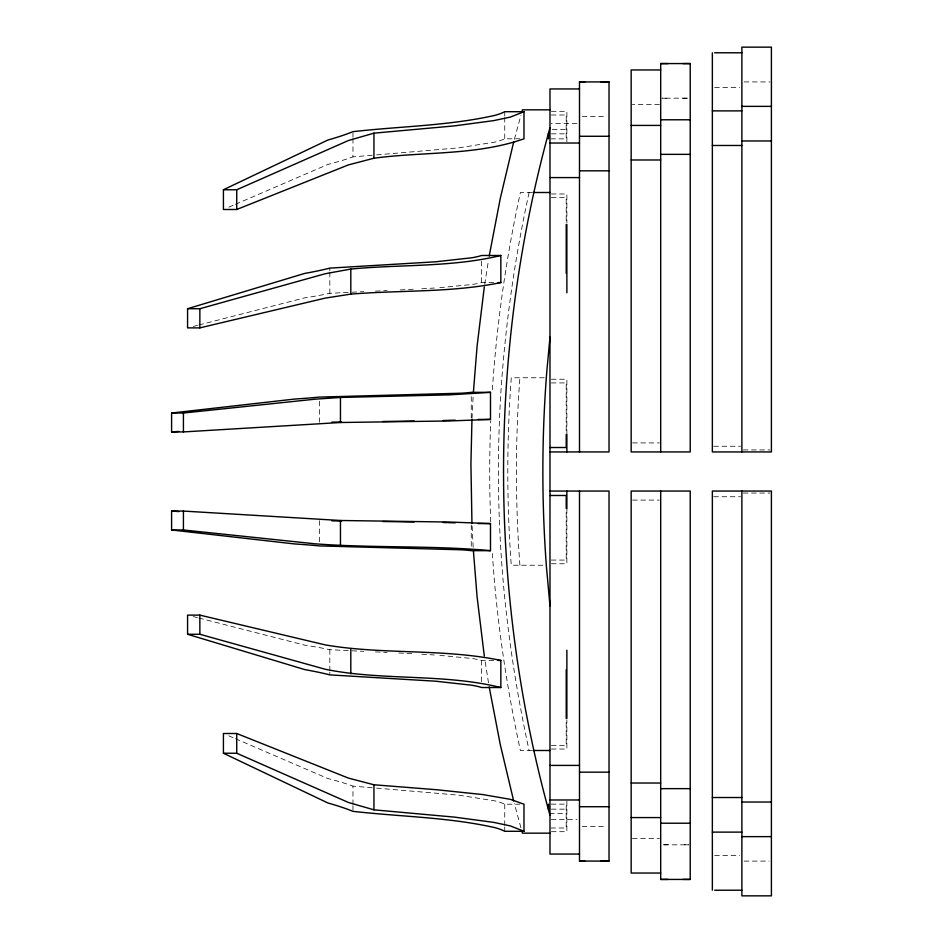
<?xml version="1.0" encoding="UTF-8"?>
<svg xmlns="http://www.w3.org/2000/svg" width="943" height="943" viewBox="0 0 943 943"><rect width="100%" height="100%" fill="white"/><g stroke="black" fill="none" stroke-linecap="round" stroke-linejoin="round"><path stroke-width="0.71" stroke-dasharray="4.71 3.54" d="M472.019 418.492L473.186 395.683M484.726 284.291L488.509 260.138M529.106 192.502C514.925 257.239 505.601 323.001 501.098 389.117A1272.26 1272.26 0 0 0 504.222 592.746C509.409 645.766 517.79 698.445 529.106 750.498M514.371 139.352L520.937 115.199M228.772 207.189L234.135 204.879M235.467 204.301L327.869 164.459A414.036 60.953 0 0 0 352.965 156.88M193.221 326.431L197.452 325.347M198.867 324.993L304.73 297.835A409.922 36.152 0 0 0 329.838 293.32L349.134 292.342M372.226 155.23L352.965 156.88L352.965 138.668M376.599 154.888L458.887 147.827L495.051 142.075A103.482 15.229 0 0 0 504.753 138.798L519.852 138.798M439.815 287.65L471.971 284.515A102.363 9.029 0 0 0 481.614 282.57L493.979 282.57M421.792 288.794L434.369 288.028M413.199 289.253L398.795 290.008M352.057 292.212L363.739 291.658M375.42 291.116L387.101 290.562M682.838 98.284L688.979 98.166L661.915 98.166L668.068 98.272M668.068 844.716L661.915 844.834L688.979 844.834L682.838 844.728M659.463 104.626L632.399 104.626M576.975 123.498L551.242 123.498M551.242 819.502L576.975 819.502M632.399 838.374L659.463 838.374M744.157 81.9L770.042 81.958M714.629 87.463L739.607 87.463M551.384 111.309L566.873 111.309L566.873 141.945M551.325 114.999L566.213 114.999L566.213 138.857L551.231 138.857M582.185 116.543L606.337 116.543M552.292 129.38L566.213 129.38M551.384 133.835L566.873 133.835M531.887 192.502L520.395 192.502C506.226 257.239 496.89 323.001 492.399 389.117A1272.26 1272.26 0 0 0 492.199 392.005M551.384 193.975L566.873 193.975L566.873 223.043M551.325 197.665L566.213 197.665L566.213 223.126M544.252 377.766L511.271 377.766A1271.329 1271.329 0 0 0 511.259 565.234L544.252 565.234M551.384 379.239L566.873 379.239L566.873 434.487M551.325 382.929L566.213 382.929L566.213 433.957M632.576 442.915L659.287 442.915M713.768 446.251L740.479 446.251M743.284 449.941L769.995 449.941M743.284 493.059L769.995 493.059M713.768 496.749L740.479 496.749M632.576 500.085L659.287 500.085M551.325 560.071L566.213 560.071L566.213 509.043M551.384 563.761L566.873 563.761L566.873 508.513M439.815 655.35L471.971 658.485A102.363 9.029 0 0 1 481.614 660.43L493.979 660.43M551.325 745.335L566.213 745.335L566.213 719.874M551.384 749.025L566.873 749.025L566.873 719.957M531.887 750.498L520.395 750.498C509.079 698.445 500.709 645.766 495.511 592.746A1272.26 1272.26 0 0 1 492.376 553.659M551.231 804.143L566.213 804.143L566.213 828.001L549.981 828.001M376.599 788.112L458.887 795.173L495.051 800.925A103.482 15.229 0 0 1 504.753 804.202L519.852 804.202M551.384 809.165L566.873 809.165M549.51 813.62L566.213 813.62M582.185 826.457L606.337 826.457M551.384 831.691L566.873 831.691L566.873 801.055M714.629 855.537L739.607 855.537M744.157 861.1L769.134 861.1M352.057 650.788L363.739 651.342M375.42 651.884L387.101 652.438M398.795 652.992L413.199 653.747M198.867 618.007L304.73 645.165A409.922 36.152 0 0 1 329.838 649.68L349.134 650.658M421.792 654.206L434.369 654.972M372.226 787.77L352.965 786.12L352.965 804.332M193.221 616.569L197.452 617.653M228.772 735.811L234.135 738.121M235.467 738.699L327.869 778.541A414.036 60.953 0 0 1 352.965 786.12M520.937 827.801L514.371 803.648M488.509 682.862L484.726 658.709M473.186 547.317L472.019 524.508M504.753 111.71L504.753 115.989M504.753 117.415L504.753 138.798M504.753 804.202L504.753 825.585M504.753 827.011L504.753 831.29M481.614 261.187L481.614 282.57M481.614 660.43L481.614 681.813M471.264 396.614L471.264 417.997M471.264 525.003L471.264 546.386M352.965 133.069L352.965 137.277M352.965 805.723L352.965 809.931M329.838 268.118L329.838 270.912M329.838 272.315L329.838 293.32M329.838 649.68L329.838 670.685M329.838 672.088L329.838 674.882M319.488 401.294L319.488 422.299M319.488 520.701L319.488 541.706M519.899 565.234A1271.329 1271.329 0 0 1 519.899 377.766M490.714 521.868A1272.26 1272.26 0 0 1 490.725 420.837"/><path stroke-width="1.41" d="M471.948 419.835L470.922 464.121L471.948 523.165M473.339 392.995L477.099 346.022L484.313 286.978M549.981 337.146L546.787 371.695A1271.565 1271.565 0 0 0 546.433 566.731L549.981 605.854M489.181 256.107L500.285 198.407L513.676 142.039M549.981 127.659C488.061 351.421 488.061 591.579 549.981 815.341M521.691 112.512L522.446 109.836L549.981 109.836M523.978 111.71L510.352 117.085L493.696 120.621L454.467 125.879L373.947 133.163L348.427 140.519L236.728 189.767L223.42 189.767L223.42 209.499L236.728 209.499L348.427 164.895L373.947 158.224C423.548 151.517 476.239 155.666 523.978 138.798L523.978 111.71L504.753 111.71A103.871 16.844 0 0 1 495.04 115.329C448.444 125.867 400.28 126.256 352.965 131.666A415.439 67.366 0 0 1 327.858 140.035L223.42 189.767M500.839 255.482C451.98 267.423 400.61 264.276 350.808 269.061L325.3 273.718L199.857 308.726L187.574 308.726L187.574 327.881L199.857 327.881L325.3 298.094L350.808 294.122C400.657 290.043 451.673 292.778 500.839 282.57L500.839 255.482L481.614 255.482A102.598 10.621 0 0 1 471.96 257.757L435.76 261.789L329.838 268.118A410.771 42.506 0 0 1 304.73 273.411L187.574 308.726M490.49 392.335L449.528 394.858L340.458 397.451L314.95 399.195L183.425 413.022L171.591 413.022L171.591 431.929L183.425 431.929L340.458 422.511L449.528 420.955L490.49 419.423L490.49 392.335L471.264 392.335A101.868 3.984 0 0 1 461.657 393.196L319.488 397.086A408.095 15.972 0 0 1 294.357 399.089L171.591 413.022M171.591 431.929L178.899 431.423M579.497 854.052L549.981 854.052L549.981 88.948L579.497 88.948M455.221 420.165L443.163 420.495M414.225 421.038L382.587 421.486M331.912 422.134L341.731 422.004M741.882 890.192L714.629 890.227M660.689 69.959L631.162 69.959L631.162 451.945L690.217 451.945L690.217 63.57L660.689 63.57L660.689 451.945M660.689 491.055L660.689 879.43L690.217 879.43L690.217 491.055L631.162 491.055L631.162 873.041L660.689 873.041M549.981 451.945L609.025 451.945L609.025 81.923L579.497 81.923L579.497 451.945M579.497 491.055L579.497 861.077L609.025 861.077L609.025 491.055L549.981 491.055M682.838 63.594L690.217 63.57M579.497 861.077L584.872 861.065M660.689 879.43L668.068 879.406M600.974 81.935L609.025 81.923M714.629 52.773L741.882 52.808M741.882 106.37L771.409 106.37M712.354 110.885L741.882 110.885M660.689 119.785L690.217 119.785M631.162 125.419L660.689 125.419M579.497 136.275L609.025 136.275M741.882 140.967L771.409 140.967M549.981 143.03L579.497 143.03M712.354 145.481L741.882 145.481M660.689 154.357L690.217 154.357M631.162 159.98L660.689 159.98M579.497 170.824L609.025 170.824M549.981 177.59L579.497 177.59M533.066 192.502L549.981 192.502M498.093 282.57L500.839 282.57M478.136 419.423L490.49 419.423M549.981 447.512L566.213 447.512L566.213 434.582M549.981 495.488L566.213 495.488L566.213 508.418M171.591 511.071L183.425 511.071L340.458 520.489L449.528 522.045L490.49 523.577L490.49 550.665L471.264 550.665A101.868 3.984 0 0 0 461.657 549.804L319.488 545.914A408.095 15.972 0 0 0 294.357 543.911L171.591 529.978L171.591 511.071L178.899 511.577M478.136 523.577L490.49 523.577M171.591 529.978L183.425 529.978L314.95 543.805C373.345 548.225 432.153 545.278 490.49 550.665M199.857 615.119L187.574 615.119L187.574 634.274L304.73 669.589A410.771 42.506 0 0 1 329.838 674.882L435.76 681.211L471.96 685.243A102.598 10.621 0 0 1 481.614 687.518L500.839 687.518L500.839 660.43C443.175 648.312 383.235 654.855 325.3 644.906L199.857 615.119L199.857 634.274L325.3 669.282C383.023 680.94 443.493 673.314 500.839 687.518M187.574 634.274L199.857 634.274M498.093 660.43L500.839 660.43M236.728 733.501L223.42 733.501L223.42 753.233L327.869 802.965A415.439 67.366 0 0 1 352.965 811.334C400.28 816.744 448.444 817.133 495.028 827.671A103.871 16.844 0 0 1 504.753 831.29L523.978 831.29L523.978 804.202L510.399 799.346L482.851 794.572L436.267 789.704L373.947 784.776L348.427 778.105L236.728 733.501L236.728 753.233L348.427 802.481L373.947 809.837L454.467 817.121L493.696 822.379L510.352 825.915L523.978 831.29M533.066 750.498L549.981 750.498M223.42 753.233L236.728 753.233M549.981 765.41L579.497 765.41M579.497 772.176L609.025 772.176M631.162 783.02L660.689 783.02M660.689 788.643L690.217 788.643M712.354 797.519L741.882 797.519M549.981 799.97L579.497 799.97M741.882 802.033L771.409 802.033M579.497 806.725L609.025 806.725M631.162 817.581L660.689 817.581M660.689 823.215L690.217 823.215M712.354 832.115L741.882 832.115M549.981 833.164L522.446 833.164L521.691 830.488M741.882 836.63L771.409 836.63M600.974 861.065L609.025 861.077M660.689 63.57L668.068 63.594M579.497 81.923L584.872 81.935M682.838 879.406L690.217 879.43M341.731 520.996L331.912 520.866M382.587 521.514L414.225 521.962M443.163 522.505L455.221 522.835M513.676 800.961L500.285 744.593L489.181 686.893M484.313 656.022L477.099 596.978L473.339 550.005M741.882 451.945L741.882 47.15L771.409 47.15L771.409 451.945L712.354 451.945L712.354 52.808M741.882 491.055L741.882 895.85L771.409 895.85L771.409 491.055L712.354 491.055L712.354 890.192M566.873 224.493L566.873 292.801M566.873 434.487L566.873 451.945M566.873 491.055L566.873 508.513M566.873 650.198L566.873 718.507M566.213 224.493L566.213 273.293M566.213 669.707L566.213 718.507M548.496 133.175L548.496 138.857M548.496 804.143L548.496 809.825M373.947 133.163L373.947 158.224M373.947 784.776L373.947 809.837M350.808 269.061L350.808 294.122M350.808 648.878L350.808 673.939M340.458 397.451L340.458 422.511M340.458 520.489L340.458 545.549M236.728 189.767L236.728 209.499M199.857 308.726L199.857 327.881M183.425 413.022L183.425 431.929M183.425 511.071L183.425 529.978"/></g></svg>
